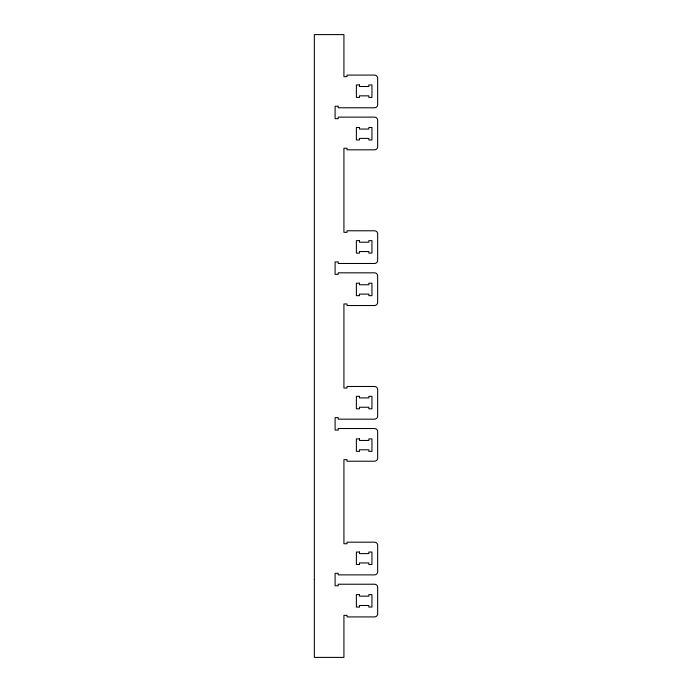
<?xml version="1.0" encoding="UTF-8"?>
<svg xmlns="http://www.w3.org/2000/svg" width="692" height="692" viewBox="0 0 692 692"><rect width="100%" height="100%" fill="white"/><g stroke="black" fill="none" stroke-linecap="round" stroke-linejoin="round"><path stroke-width="1.04" d="M314.341 579.55L314.341 657.4L343.924 657.4L343.924 615.361L347.038 615.361L347.038 616.918L374.545 616.918A3.114 3.114 0 0 0 377.659 613.804L377.659 587.335A3.114 3.114 0 0 0 374.545 584.221L338.215 584.221L338.215 585.778L335.101 585.778L335.101 573.322L338.215 573.322L338.215 574.879L374.545 574.879A3.114 3.114 0 0 0 377.659 571.765L377.659 545.296A3.114 3.114 0 0 0 374.545 542.182L347.038 542.182L347.038 543.739L343.924 543.739L343.924 459.661L347.038 459.661L347.038 461.218L374.545 461.218A3.114 3.114 0 0 0 377.659 458.104L377.659 431.635A3.114 3.114 0 0 0 374.545 428.521L338.215 428.521L338.215 430.078L335.101 430.078L335.101 417.622L338.215 417.622L338.215 419.179L374.545 419.179A3.114 3.114 0 0 0 377.659 416.065L377.659 389.596A3.114 3.114 0 0 0 374.545 386.482L347.038 386.482L347.038 388.039L343.924 388.039L343.924 303.961L347.038 303.961L347.038 305.518L374.545 305.518A3.114 3.114 0 0 0 377.659 302.404L377.659 275.935A3.114 3.114 0 0 0 374.545 272.821L338.215 272.821L338.215 274.378L335.101 274.378L335.101 261.922L338.215 261.922L338.215 263.479L374.545 263.479A3.114 3.114 0 0 0 377.659 260.365L377.659 233.896A3.114 3.114 0 0 0 374.545 230.782L347.038 230.782L347.038 232.339L343.924 232.339L343.924 148.261L347.038 148.261L347.038 149.818L374.545 149.818A3.114 3.114 0 0 0 377.659 146.704L377.659 120.235A3.114 3.114 0 0 0 374.545 117.121L338.215 117.121L338.215 118.678L335.101 118.678L335.101 106.222L338.215 106.222L338.215 107.779L374.545 107.779A3.114 3.114 0 0 0 377.659 104.665L377.659 78.196A3.114 3.114 0 0 0 374.545 75.082L347.038 75.082L347.038 76.639L343.924 76.639L343.924 34.6L314.341 34.6L314.341 579.55M359.494 84.943L356.38 84.943L356.38 97.399L359.494 97.399L359.494 95.842L368.836 95.842L368.836 97.399L371.95 97.399L371.95 84.943L368.836 84.943L368.836 86.5L359.494 86.5L359.494 84.943M359.494 127.501L356.38 127.501L356.38 139.957L359.494 139.957L359.494 138.4L368.836 138.4L368.836 139.957L371.95 139.957L371.95 127.501L368.836 127.501L368.836 129.058L359.494 129.058L359.494 127.501M359.494 240.643L356.38 240.643L356.38 253.099L359.494 253.099L359.494 251.542L368.836 251.542L368.836 253.099L371.95 253.099L371.95 240.643L368.836 240.643L368.836 242.2L359.494 242.2L359.494 240.643M359.494 283.201L356.38 283.201L356.38 295.657L359.494 295.657L359.494 294.1L368.836 294.1L368.836 295.657L371.95 295.657L371.95 283.201L368.836 283.201L368.836 284.758L359.494 284.758L359.494 283.201M359.494 396.343L356.38 396.343L356.38 408.799L359.494 408.799L359.494 407.242L368.836 407.242L368.836 408.799L371.95 408.799L371.95 396.343L368.836 396.343L368.836 397.9L359.494 397.9L359.494 396.343M359.494 438.901L356.38 438.901L356.38 451.357L359.494 451.357L359.494 449.8L368.836 449.8L368.836 451.357L371.95 451.357L371.95 438.901L368.836 438.901L368.836 440.458L359.494 440.458L359.494 438.901M359.494 552.043L356.38 552.043L356.38 564.499L359.494 564.499L359.494 562.942L368.836 562.942L368.836 564.499L371.95 564.499L371.95 552.043L368.836 552.043L368.836 553.6L359.494 553.6L359.494 552.043M359.494 594.601L356.38 594.601L356.38 607.057L359.494 607.057L359.494 605.5L368.836 605.5L368.836 607.057L371.95 607.057L371.95 594.601L368.836 594.601L368.836 596.158L359.494 596.158L359.494 594.601"/></g></svg>
